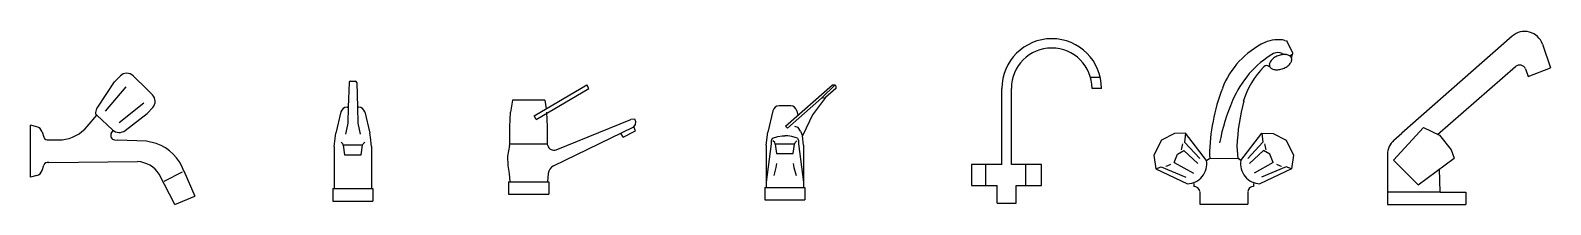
# Model space of a CAD drawing. Extents: x -4727 to -4484, y 7786 to 7814.
import ezdxf

# ---------------------------------------------------------------- set-up
doc = ezdxf.new("R2010")
doc.units = 0
doc.header["$LTSCALE"] = 25
doc.header["$MEASUREMENT"] = 0
doc.linetypes.add('AUSGEZOGEN', pattern=[0])
doc.layers.get('0').update_dxf_attribs({"linetype": 'AUSGEZOGEN'})

# ---------------------------------------------------------------- blocks, each defined once
blk = doc.blocks.new('7-rob-elev')
for p, q in [((19.9, 26.89), (2.32, 11.41)), ((24.71, 25.62), (26.02, 21.84)), ((7.99, 11.2), (20.42, 22.02)), ((22.47, 20.46), (26.02, 21.84)), ((22.01, 21.64), (22.47, 20.46)), ((0.96, 7.06), (5.74, 12.3)), ((5.74, 12.3), (8.31, 11.09)), ((1.01, 10.26), (2.32, 11.41)), ((8.31, 11.09), (10.16, 8.74)), ((0, 8.01), (0, 2)), ((4.88, 3.14), (10.62, 7.42)), ((10.16, 8.74), (10.62, 7.42)), ((0.96, 7.06), (4.88, 3.14)), ((8.39, 2), (8.29, 5.68)), ((0, 2), (0, 0)), ((8.39, 2), (0, 2)), ((0, 0), (12.53, 0)), ((8.39, 2), (12.53, 2)), ((12.53, 2), (12.53, 0))]:
    blk.add_line(p, q)
for centre, radius, start, end in [((21.88, 24.63), 3, 19.115, 131.3547), ((21.08, 21.27), 1, 21.5008, 131.0519), ((3, 8.01), 3, 131.4831, 180)]:
    blk.add_arc(centre, radius, start, end)
blk = doc.blocks.new('1-rob-elev')
at = {"color": 0, "linetype": 'ByBlock'}
for p, q in [((9.77, 26.14), (10.01, 26.06)), ((10.01, 26.06), (10.11, 25.9)), ((10.11, 25.9), (10.99, 24.14)), ((7.4, 21.85), (7.22, 21.99)), ((9.34, 24.06), (9.85, 23.9)), ((10.87, 23.85), (10.59, 23.67)), ((10.84, 23.24), (10.97, 23.96)), ((10.97, 23.96), (10.87, 23.85)), ((10.99, 24.14), (10.97, 23.96)), ((-9.94, 10.23), (-11.13, 7.84)), ((-7.87, 11.28), (-9.94, 10.23)), ((-6.07, 11.33), (-7.87, 11.28)), ((-6.07, 11.33), (-6.27, 9.89)), ((-6.27, 9.89), (-3.83, 7.31)), ((-2.75, 6.98), (-6.07, 11.33)), ((2.75, 6.98), (6.07, 11.33)), ((6.26, 9.89), (3.83, 7.31)), ((6.07, 11.33), (6.26, 9.89)), ((6.07, 11.33), (7.87, 11.28)), ((7.87, 11.28), (9.94, 10.23)), ((9.94, 10.23), (11.13, 7.84)), ((-11.13, 7.84), (-10.81, 5.66)), ((-7.89, 6.67), (-7.38, 8)), ((-7.38, 8), (-6.35, 8.56)), ((-6.35, 8.56), (-4.1, 6.48)), ((-2.75, 6.98), (-2.23, 7.33)), ((-2.28, 7.8), (-2.23, 7.33)), ((-2.23, 7.33), (2.3, 7.28)), ((2.12, 9.21), (2.23, 7.33)), ((2.75, 6.98), (2.23, 7.33)), ((6.35, 8.56), (4.1, 6.48)), ((7.38, 8), (6.35, 8.56)), ((7.89, 6.67), (7.38, 8)), ((11.13, 7.84), (10.81, 5.66)), ((-10.81, 5.66), (-9.97, 5.96)), ((-10.81, 5.66), (-5.78, 3.25)), ((-9.97, 5.96), (-6.02, 4.32)), ((-7.89, 6.67), (-4.84, 4.95)), ((7.89, 6.67), (4.84, 4.95)), ((10.81, 5.66), (5.78, 3.25)), ((9.97, 5.96), (6.02, 4.32)), ((10.81, 5.66), (9.97, 5.96)), ((-4.76, 3.33), (-4.76, 2.85)), ((4.76, 3.33), (4.76, 2.85)), ((-3.83, 2), (-3.83, 0)), ((-3.83, 0), (3.83, 0)), ((3.83, 2), (3.83, 0))]:
    blk.add_line(p, q, dxfattribs=at)
for centre, radius, start, end in [((12.52, 13.5), 13.68, 115.7681, 158.5997), ((8.69, 20.9), 5.35, 78.3342, 113.2811), ((16.01, 10.48), 15.79, 120.6367, 157.4521), ((16.27, 12.26), 13.8, 135.5293, 162.655), ((6.85, 21.51), 0.6, 52.312, 136.2835), ((8.34, 22.18), 1.07, 145.5473, 172.9316), ((7.94, 22.23), 0.662, 173.5941, 211.3768), ((8.06, 22.34), 0.821, 213.0014, 245.6946), ((9.1, 21.68), 1.97, 127.9453, 146.0858), ((9.68, 20.96), 2.9, 114.3164, 128.3315), ((8.64, 22.58), 1.63, 64.7553, 114.5981), ((9.8, 20.73), 3.16, 101.3481, 114.5785), ((9.69, 21.34), 2.54, 86.3346, 101.6443), ((8.45, 24.36), 2.9, 294.3164, 308.3315), ((9.77, 22.34), 1.54, 65.3696, 86.8149), ((9.04, 23.65), 1.97, 307.9453, 326.0858), ((10.07, 22.99), 0.821, 33.0014, 65.6946), ((9.8, 23.15), 1.07, 325.5473, 352.9316), ((10.2, 23.09), 0.662, 347.2187, 31.3768), ((10.2, 23.09), 0.662, 353.5941, 12.7813), ((8.37, 22.99), 1.54, 245.3696, 266.8149), ((8.44, 23.99), 2.54, 266.3346, 281.6443), ((8.33, 24.59), 3.16, 281.3481, 294.5785), ((29.85, 7.13), 32.14, 159.3069, 178.813), ((31.35, 3.58), 32.61, 156.6019, 169.005), ((35.02, 7.98), 32.93, 164.9967, 177.8573), ((-11.03, 10.15), 4.54, 340.9808, 353.7866), ((11.02, 10.15), 4.54, 186.2131, 199.0188), ((-10.24, 9.43), 3.51, 286.933, 300.5329), ((-5.89, 6.44), 3.19, 271.8601, 9.8381), ((5.89, 6.44), 3.19, 170.1616, 268.1398), ((10.23, 9.43), 3.51, 239.4669, 253.067), ((-4.81, 1.86), 0.99, 8.1815, 86.8749), ((4.81, 1.86), 0.99, 93.1251, 171.8185)]:
    blk.add_arc(centre, radius, start, end, dxfattribs=at)
blk = doc.blocks.new('2-rob-élev')
at = {"color": 0, "linetype": 'ByBlock'}
for p, q in [((10.74, 7.04), (13.4, 11.05)), ((11.96, 6.38), (15.28, 10.28)), ((14.35, 12.01), (13.4, 11.05)), ((16.39, 12.03), (18.61, 9.82)), ((19.47, 8.97), (18.61, 9.82)), ((14.17, 4.55), (18.08, 7.7)), ((9.06, 3.95), (10.61, 5.74)), ((10.61, 5.74), (10.4, 5.97)), ((10.59, 6.82), (10.74, 7.04)), ((13.11, 3.41), (10.61, 5.74)), ((15.13, 3.31), (18.63, 6.03)), ((19.51, 6.96), (18.63, 6.03)), ((1.01, 3.88), (0, 4.14)), ((0, -4.14), (0, 4.14)), ((1.85, 3.1), (2.13, 2.25)), ((12.88, 2.83), (13.2, 3.31)), ((13.11, 3.41), (13.11, 3.41)), ((2.92, 1.82), (5.04, 1.81)), ((13.41, 1.81), (13.88, 1.77)), ((18.51, 1.59), (13.88, 1.77)), ((20.08, 1.25), (18.51, 1.59)), ((1.85, -3.1), (2.13, -2.25)), ((2.92, -1.82), (17.06, -1.66)), ((1.01, -3.88), (0, -4.14)), ((23.04, -8.52), (20.54, -3.66)), ((21.35, -4.81), (24.28, -3.29)), ((24.47, -3.16), (26.22, -7.16)), ((23.04, -8.52), (26.22, -7.16))]:
    blk.add_line(p, q, dxfattribs=at)
for centre, radius, start, end in [((15.37, 11), 1.44, 45.2923, 135.4077), ((18.46, 7.95), 1.44, 316.6109, 45.2902), ((11.59, 6.15), 1.2, 146.435, 188.7998), ((0.71, 2.72), 1.2, 18.6069, 75.5394), ((4.39, 7.88), 6.11, 276.0933, 319.8674), ((13.52, 2.51), 0.712, 153.6643, 261.2928), ((14.17, 4.55), 1.56, 226.9523, 307.833), ((2.76, 2.47), 0.667, 199.3924, 283.4588), ((17.7, -5.52), 7.17, 19.1872, 70.642), ((2.76, -2.47), 0.667, 76.5414, 160.6066), ((16.84, -6.07), 4.42, 33.0749, 87.062), ((0.71, -2.72), 1.2, 284.4606, 341.3931)]:
    blk.add_arc(centre, radius, start, end, dxfattribs=at)
blk = doc.blocks.new('3-rob-face')
at = {"color": 0, "linetype": 'ByBlock'}
for p, q in [((-0.61, 18.94), (-0.75, 15)), ((-0.41, 19.13), (0.41, 19.13)), ((0.61, 18.94), (0.75, 15)), ((-0.93, 15), (-0.75, 15)), ((-0.75, 15), (-0.8, 12.46)), ((0.75, 15), (0.8, 12.46)), ((0.93, 15), (0.75, 15)), ((-1.9, 14.24), (-2.72, 10.84)), ((-0.8, 12.46), (-1.16, 10.69)), ((0.8, 12.46), (1.16, 10.69)), ((1.9, 14.24), (2.72, 10.84)), ((-3, 8.72), (-2.72, 10.84)), ((2.81, 10.22), (2.72, 10.84)), ((3, 8.72), (2.81, 10.22)), ((-3, 8.72), (-3, 2)), ((-1.62, 9.17), (-1.89, 9.41)), ((-1.55, 8.92), (-1.62, 9.17)), ((1.55, 8.92), (-1.55, 8.92)), ((-1.55, 8.92), (-1.35, 7.42)), ((-1.35, 7.42), (1.35, 7.42)), ((1.35, 7.42), (1.55, 8.92)), ((1.55, 8.92), (1.62, 9.17)), ((1.62, 9.17), (1.9, 9.41)), ((3, 8.72), (3, 2)), ((-3, 2.85), (-3, 2)), ((-3.2, 2), (3.2, 2)), ((-3.2, 2), (-3.2, 0)), ((-3.2, 0), (3.2, 0)), ((3.2, 2), (3.2, 0)), ((3.2, 2), (3.2, 0))]:
    blk.add_line(p, q, dxfattribs=at)
for centre, radius, start, end in [((-0.41, 18.93), 0.2, 90, 177.9307), ((0.41, 18.93), 0.2, 2.0694, 90), ((-0.93, 14), 1, 90, 166.3706), ((0.93, 14), 1, 13.6295, 90)]:
    blk.add_arc(centre, radius, start, end, dxfattribs=at)
blk = doc.blocks.new('4-rob-elev')
at = {"color": 0, "linetype": 'ByBlock'}
for p, q in [((0.87, 12.51), (9.26, 17.46)), ((9.59, 16.89), (9.26, 17.46)), ((-2.6, 15), (-2.91, 13.09)), ((2.6, 15), (-2.6, 15)), ((1.2, 11.95), (9.59, 16.89)), ((2.6, 15), (2.82, 13.66)), ((-3.01, 10.77), (-2.91, 13.09)), ((1.2, 11.95), (0.87, 12.51)), ((3.01, 10.77), (2.91, 13.09)), ((-3, 8), (-3.01, 10.77)), ((3, 8), (3.01, 10.77)), ((3.96, 4.53), (16.79, 10.77)), ((4.4, 7.11), (16.32, 11.95)), ((15.07, 9.11), (14.72, 9.76)), ((15.07, 9.11), (17.02, 10.11)), ((16.93, 11.97), (16.32, 11.95)), ((17.02, 10.11), (16.76, 10.75)), ((16.79, 10.77), (17.06, 11.15)), ((16.93, 11.97), (16.93, 11.97)), ((17.11, 11.56), (16.93, 11.97)), ((17.06, 11.15), (17.11, 11.56)), ((-3.05, 7.79), (-3.35, 6.07)), ((-3.05, 7.79), (-3, 8)), ((3, 8), (-3, 8)), ((3.05, 7.79), (3, 8)), ((-3.35, 6.07), (-3.31, 4.62)), ((-3.31, 4.62), (-3.12, 3.32)), ((-3.12, 3.32), (-3, 2)), ((3.12, 3.32), (3, 2)), ((-3.2, 2), (3.2, 2)), ((-3.2, 2), (-3.2, 0)), ((-3.2, 0), (3.2, 0)), ((3.2, 2), (3.2, 0))]:
    blk.add_line(p, q, dxfattribs=at)
for centre, radius, start, end in [((4.02, 8.04), 1, 194.2806, 292.1337), ((4.62, 3.18), 1.5, 115.9396, 174.6233)]:
    blk.add_arc(centre, radius, start, end, dxfattribs=at)
blk = doc.blocks.new('5-rob-face')
at = {"color": 0, "linetype": 'ByBlock'}
for p, q in [((0.11, 11.78), (7.61, 18.39)), ((5.87, 16.26), (8.02, 18.34)), ((8.15, 17.78), (6.49, 16.32)), ((7.61, 18.39), (8.02, 18.34)), ((7.61, 18.39), (7.61, 18.39)), ((8.02, 18.34), (8.13, 18.13)), ((8.13, 18.13), (8.15, 17.78)), ((0.93, 15), (-0.93, 15)), ((0.4, 11.45), (5.87, 16.26)), ((6.49, 16.32), (4.4, 13.56)), ((6.07, 16.28), (5.87, 16.26)), ((6.07, 16.28), (6.49, 16.32)), ((-1.9, 14.24), (-2.72, 10.84)), ((1.9, 14.24), (2.08, 13.52)), ((4.4, 13.56), (2.9, 10.42)), ((-3, 8.72), (-2.72, 10.84)), ((-1.99, 9.83), (-2.17, 9.48)), ((-1.99, 9.83), (-1.12, 10.11)), ((-1.12, 10.11), (-0.45, 10.21)), ((-0.45, 10.21), (0, 10.21)), ((0.45, 10.21), (0, 10.21)), ((0.11, 11.78), (0.4, 11.45)), ((1.12, 10.11), (0.45, 10.21)), ((1.99, 9.83), (1.12, 10.11)), ((2.13, 11.57), (1.61, 11.71)), ((1.99, 9.83), (2.17, 9.48)), ((2.48, 10.98), (2.13, 11.57)), ((2.48, 10.98), (2.8, 10.22)), ((2.9, 10.42), (2.8, 10.22)), ((3, 8.72), (2.8, 10.22)), ((-2.2, 8.96), (-3, 2.85)), ((-3, 8.72), (-3, 2)), ((-2.17, 9.48), (-2.2, 8.96)), ((-1.62, 9.17), (-1.9, 9.41)), ((-1.55, 8.92), (-1.62, 9.17)), ((1.55, 8.92), (-1.55, 8.92)), ((-1.55, 8.92), (-1.35, 7.42)), ((-1.35, 7.42), (1.35, 7.42)), ((1.35, 7.42), (1.55, 8.92)), ((1.55, 8.92), (1.62, 9.17)), ((1.62, 9.17), (1.89, 9.41)), ((2.17, 9.48), (2.2, 8.96)), ((2.2, 8.96), (3, 2.85)), ((3, 8.72), (3, 2)), ((-1.44, 5.16), (-1.78, 3.9)), ((-1.33, 5.82), (-1.44, 5.16)), ((1.33, 5.82), (1.44, 5.16)), ((1.44, 5.16), (1.78, 3.9)), ((-3, 2.85), (-3, 2)), ((-3.2, 2), (3.2, 2)), ((-3.2, 2), (-3.2, 0)), ((-3.2, 0), (3.2, 0)), ((3.2, 2), (3.2, 0)), ((3.2, 2), (3.2, 0))]:
    blk.add_line(p, q, dxfattribs=at)
for centre, start, end in [((-0.93, 14), 90, 166.3706), ((0.93, 14), 13.6295, 90)]:
    blk.add_arc(centre, 1, start, end, dxfattribs=at)
blk = doc.blocks.new('6-rob-elev')
at = {"color": 0, "linetype": 'ByBlock'}
for p, q in [((14.93, 20.08), (13.43, 20.08)), ((-0.75, 6.17), (-0.75, 18.33)), ((0.75, 6.17), (0.75, 18.33)), ((15.12, 18.33), (13.62, 18.33)), ((-3.38, 6.17), (-3.38, 2.84)), ((3, 6.17), (3, 2.84)), ((-1.5, 0), (-1.5, 2.84)), ((1.5, 0), (1.5, 2.84))]:
    blk.add_line(p, q, dxfattribs=at)
blk.add_line((-1.5, 0), (1.5, 0))
for points in [[(-0.75, 6.17), (-5.6, 6.17), (-5.6, 2.84), (-1.5, 2.84)], [(1.5, 2.84), (5.57, 2.84), (5.57, 6.17), (0.75, 6.17)]]:
    blk.add_lwpolyline(points, dxfattribs=at)
for radius in [7.94, 6.44]:
    blk.add_arc((7.19, 18.33), radius, 0, 180, dxfattribs=at)

msp = doc.modelspace()

# ---------------------------------------------------------------- block references
for name, p in [('7-rob-elev', (-4510.51, 7786.36)), ('6-rob-elev', (-4571.25, 7786.56)), ('1-rob-elev', (-4536.63, 7786.42)), ('2-rob-élev', (-4726.97, 7794.88)), ('3-rob-face', (-4675.54, 7786.9)), ('4-rob-elev', (-4647.5, 7788)), ('5-rob-face', (-4606.63, 7787.1))]:
    msp.add_blockref(name, p)

doc.saveas('drawing.dxf')
